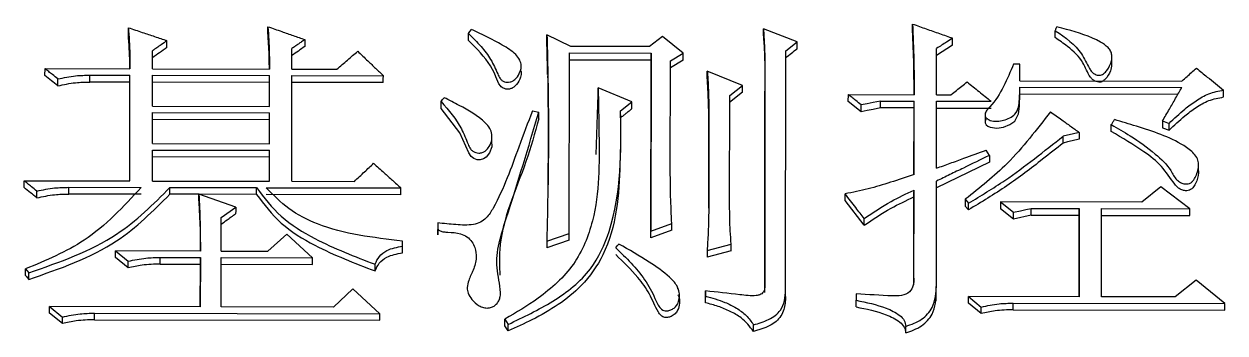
# Model space of a CAD drawing. Header units: millimetres. Extents: x 2462 to 4142, y 835 to 2023.
# Drawn here: x 2897.16 to 2905.26, y 1776.38 to 1778.47 of the extents above; entities that cross this region are included whole.
import ezdxf

# ---------------------------------------------------------------- set-up
doc = ezdxf.new("R2010")
doc.units = ezdxf.units.MM

msp = doc.modelspace()

# ---------------------------------------------------------------- linework, layer by layer
at = {"color": 7, "linetype": 'Continuous', "lineweight": 25}
for p, q in [((2898.8036, 1778.4023), (2898.8038, 1778.4492)), ((2900.1557, 1778.3567), (2900.156, 1778.4036)), ((2900.8481, 1778.3157), (2900.686, 1778.3939)), ((2901.4648, 1778.3838), (2901.3782, 1778.3148)), ((2901.6053, 1778.2711), (2901.4648, 1778.3838)), ((2902.3734, 1778.3476), (2902.1463, 1778.4345)), ((2898.9658, 1778.1633), (2898.9659, 1778.3019)), ((2901.3782, 1778.3148), (2900.8481, 1778.3157)), ((2902.2976, 1778.2871), (2902.3734, 1778.3476)), ((2903.4225, 1778.3248), (2903.3142, 1778.2558)), ((2903.3142, 1777.9906), (2903.3145, 1778.3026)), ((2898.0247, 1778.165), (2898.0248, 1778.2863)), ((2900.8361, 1777.0547), (2900.8373, 1778.2725)), ((2900.837, 1778.2258), (2901.3887, 1778.2248)), ((2900.8373, 1778.2725), (2901.389, 1778.2715)), ((2901.3876, 1777.026), (2901.3887, 1778.2248)), ((2901.389, 1778.2715), (2901.3878, 1777.0711)), ((2901.518, 1777.4722), (2901.5187, 1778.2193)), ((2901.6051, 1778.2244), (2901.5185, 1778.1726)), ((2901.5187, 1778.2193), (2901.6053, 1778.2711)), ((2902.2961, 1776.6757), (2902.2976, 1778.2871)), ((2904.4963, 1778.192), (2904.4966, 1778.2392)), ((2897.2997, 1778.1198), (2897.2999, 1778.1663)), ((2897.2999, 1778.1663), (2897.8732, 1778.1653)), ((2898.0247, 1778.165), (2898.8143, 1778.1636)), ((2898.9658, 1778.1633), (2899.2687, 1778.1627)), ((2900.5109, 1778.1489), (2900.511, 1778.1742)), ((2900.5111, 1778.1851), (2900.5111, 1778.196)), ((2902.0053, 1778.0537), (2901.7675, 1778.1495)), ((2903.8769, 1778.1976), (2903.8336, 1778.1977)), ((2903.8768, 1778.085), (2903.8769, 1778.1976)), ((2897.3862, 1778.0504), (2897.3864, 1778.0968)), ((2897.6025, 1778.076), (2897.6028, 1778.1225)), ((2897.873, 1778.0755), (2897.6025, 1778.076)), ((2897.6028, 1778.1225), (2897.8732, 1778.122)), ((2897.8723, 1777.4092), (2897.873, 1778.0755)), ((2897.8725, 1777.4092), (2897.8732, 1778.122)), ((2897.873, 1778.0755), (2897.8732, 1778.122)), ((2898.8141, 1778.0737), (2898.0244, 1778.0752)), ((2898.0245, 1777.9135), (2898.0246, 1778.1217)), ((2898.0246, 1778.1217), (2898.8143, 1778.1202)), ((2898.8139, 1777.912), (2898.8141, 1778.0737)), ((2898.8141, 1777.912), (2898.8143, 1778.1202)), ((2898.9651, 1777.4072), (2898.9657, 1778.12)), ((2899.5821, 1778.0723), (2898.9655, 1778.0735)), ((2898.9657, 1778.12), (2899.5823, 1778.1188)), ((2902.1568, 1778.0621), (2902.1555, 1776.7023)), ((2902.1568, 1778.0621), (2902.1566, 1778.0157)), ((2903.8768, 1778.085), (2904.9693, 1778.0829)), ((2901.0183, 1777.587), (2901.0316, 1777.9917)), ((2901.0316, 1777.9917), (2901.0318, 1778.0381)), ((2901.2588, 1777.9423), (2901.0318, 1778.0381)), ((2901.918, 1777.2448), (2901.9187, 1777.9845)), ((2902.0051, 1778.0073), (2901.9185, 1777.9381)), ((2901.9187, 1777.9845), (2902.0053, 1778.0537)), ((2902.1553, 1776.6576), (2902.1566, 1778.0157)), ((2902.719, 1777.9453), (2902.7192, 1777.9917)), ((2902.7192, 1777.9917), (2903.1627, 1777.9909)), ((2903.3142, 1777.9906), (2903.4115, 1777.9904)), ((2903.8765, 1777.9952), (2903.8768, 1778.0416)), ((2904.9425, 1777.9932), (2903.8765, 1777.9952)), ((2903.8768, 1778.0416), (2904.9693, 1778.0396)), ((2905.2503, 1777.9753), (2905.2505, 1778.0217)), ((2898.0245, 1777.9135), (2898.8141, 1777.912)), ((2899.9714, 1777.8985), (2899.9717, 1777.9447)), ((2901.1831, 1777.8816), (2901.2588, 1777.9423)), ((2902.8055, 1777.8758), (2902.719, 1777.9453)), ((2902.9353, 1777.9016), (2902.9355, 1777.9479)), ((2903.1625, 1777.9012), (2902.9353, 1777.9016)), ((2902.9355, 1777.9479), (2903.1627, 1777.9475)), ((2903.162, 1777.4517), (2903.1625, 1777.9012)), ((2903.1622, 1777.4518), (2903.1627, 1777.9475)), ((2903.1625, 1777.9012), (2903.1627, 1777.9475)), ((2903.3137, 1777.4951), (2903.3141, 1777.9472)), ((2903.3139, 1777.9009), (2903.6817, 1777.9002)), ((2903.3141, 1777.9472), (2903.6819, 1777.9465)), ((2898.0242, 1777.6614), (2898.0244, 1777.87)), ((2898.8138, 1777.8224), (2898.0242, 1777.8239)), ((2898.0244, 1777.87), (2898.8141, 1777.8686)), ((2898.8137, 1777.66), (2898.8138, 1777.8224)), ((2898.8139, 1777.66), (2898.8141, 1777.8686)), ((2900.5881, 1777.8827), (2900.6314, 1777.874)), ((2900.6311, 1777.8278), (2900.6314, 1777.874)), ((2901.1828, 1777.8354), (2901.1831, 1777.8816)), ((2901.778, 1777.8371), (2901.7774, 1777.2451)), ((2901.7777, 1777.791), (2901.778, 1777.8371)), ((2903.6421, 1777.8511), (2903.6419, 1777.8171)), ((2903.6421, 1777.8635), (2903.6421, 1777.8609)), ((2904.8393, 1777.8141), (2904.839, 1777.768)), ((2904.8393, 1777.8141), (2904.8825, 1777.7967)), ((2901.7772, 1777.2261), (2901.7777, 1777.791)), ((2904.839, 1777.768), (2904.8823, 1777.7506)), ((2898.0242, 1777.6614), (2898.8139, 1777.66)), ((2900.3136, 1777.6774), (2900.3138, 1777.7223)), ((2900.3139, 1777.7235), (2900.3139, 1777.7239)), ((2904.1682, 1777.6651), (2904.1685, 1777.7111)), ((2898.8136, 1777.5706), (2898.0239, 1777.5721)), ((2898.024, 1777.4089), (2898.0242, 1777.6179)), ((2898.0242, 1777.6179), (2898.8138, 1777.6165)), ((2898.8134, 1777.4075), (2898.8136, 1777.5706)), ((2898.8136, 1777.4075), (2898.8138, 1777.6165)), ((2903.6708, 1777.5815), (2903.6492, 1777.6163)), ((2903.6708, 1777.5815), (2903.6705, 1777.5357)), ((2903.6705, 1777.5357), (2903.3134, 1777.3624)), ((2905.0809, 1777.4827), (2905.0812, 1777.529)), ((2897.1584, 1777.3649), (2897.1586, 1777.4105)), ((2897.1586, 1777.4105), (2897.8725, 1777.4092)), ((2898.024, 1777.4089), (2898.8136, 1777.4075)), ((2898.9651, 1777.4072), (2899.3869, 1777.4064)), ((2903.3129, 1776.7089), (2903.3136, 1777.4079)), ((2897.2448, 1777.2951), (2897.2451, 1777.3406)), ((2897.4612, 1777.3209), (2897.4614, 1777.3664)), ((2897.4614, 1777.3664), (2897.9482, 1777.3655)), ((2898.1427, 1777.3196), (2898.1429, 1777.3651)), ((2898.1429, 1777.3651), (2898.7271, 1777.364)), ((2898.7268, 1777.3185), (2898.7271, 1777.364)), ((2898.792, 1777.3639), (2899.7006, 1777.3623)), ((2903.1615, 1776.753), (2903.1621, 1777.3472)), ((2904.828, 1777.3703), (2904.6981, 1777.2659)), ((2905.0226, 1777.2217), (2904.828, 1777.3703)), ((2897.9479, 1777.32), (2897.4612, 1777.3209)), ((2898.3376, 1777.3192), (2898.1427, 1777.3196)), ((2898.5863, 1777.2335), (2898.3376, 1777.3212)), ((2898.7268, 1777.3185), (2898.343, 1777.3192)), ((2899.7004, 1777.3168), (2898.7918, 1777.3184)), ((2902.6967, 1777.2764), (2902.697, 1777.3219)), ((2902.8262, 1777.1108), (2902.6967, 1777.2764)), ((2903.1614, 1776.7515), (2903.1619, 1777.3017)), ((2903.5082, 1777.2855), (2903.508, 1777.2401)), ((2903.5082, 1777.2855), (2903.5298, 1777.2593)), ((2903.5296, 1777.2139), (2903.5298, 1777.2593)), ((2903.7462, 1777.2676), (2903.8327, 1777.1977)), ((2904.6981, 1777.2659), (2903.7462, 1777.2676)), ((2898.4887, 1776.9366), (2898.4889, 1777.1638)), ((2898.4889, 1777.1638), (2898.5863, 1777.2335)), ((2903.5296, 1777.2139), (2903.508, 1777.2401)), ((2903.8324, 1777.1524), (2903.746, 1777.2222)), ((2903.8324, 1777.1524), (2903.8327, 1777.1977)), ((2903.9514, 1777.1783), (2903.8324, 1777.1524)), ((2903.9514, 1777.1783), (2903.9517, 1777.2236)), ((2903.9514, 1777.1783), (2904.276, 1777.1777)), ((2903.9517, 1777.2236), (2904.2762, 1777.223)), ((2904.2754, 1776.6283), (2904.276, 1777.1777)), ((2904.2762, 1777.223), (2904.2756, 1776.6283)), ((2904.276, 1777.1777), (2904.2762, 1777.223)), ((2904.4271, 1776.628), (2904.4276, 1777.2228)), ((2904.4274, 1777.1774), (2905.0223, 1777.1763)), ((2904.4276, 1777.2228), (2905.0226, 1777.2217)), ((2899.9492, 1777.1261), (2899.9489, 1777.0809)), ((2899.9491, 1777.0913), (2899.9489, 1777.0461)), ((2899.9492, 1777.1261), (2899.9491, 1777.0913)), ((2901.3878, 1777.0711), (2901.5285, 1777.1233)), ((2902.8262, 1777.1108), (2902.8265, 1777.156)), ((2898.9323, 1777.0494), (2898.8024, 1776.936)), ((2899.1052, 1776.8917), (2898.9323, 1777.0494)), ((2899.711, 1776.9693), (2899.7111, 1777.0043)), ((2899.9489, 1777.0461), (2899.9489, 1777.0809)), ((2900.8359, 1777.0096), (2900.6844, 1776.9575)), ((2900.6846, 1777.0025), (2900.8361, 1777.0547)), ((2901.5283, 1777.0781), (2901.3876, 1777.026)), ((2901.3876, 1777.026), (2901.3878, 1777.0711)), ((2897.7745, 1776.8929), (2897.7747, 1776.9379)), ((2897.7747, 1776.9379), (2897.8612, 1776.8678)), ((2898.348, 1776.9368), (2897.7747, 1776.9379)), ((2898.4887, 1776.9366), (2898.8024, 1776.936)), ((2899.7108, 1776.9243), (2899.711, 1776.9693)), ((2901.9284, 1776.9377), (2901.7661, 1776.8944)), ((2901.7663, 1776.9393), (2901.9286, 1776.9828)), ((2897.861, 1776.8229), (2897.7745, 1776.8929)), ((2897.861, 1776.8229), (2897.8612, 1776.8678)), ((2898.0773, 1776.8487), (2898.0776, 1776.8936)), ((2898.0773, 1776.8487), (2898.3478, 1776.8482)), ((2898.0776, 1776.8936), (2898.348, 1776.8931)), ((2898.3475, 1776.5602), (2898.3478, 1776.8482)), ((2898.348, 1776.8931), (2898.3477, 1776.5602)), ((2898.4883, 1776.56), (2898.4886, 1776.8929)), ((2898.4884, 1776.848), (2899.105, 1776.8468)), ((2898.4886, 1776.8929), (2899.1052, 1776.8917)), ((2897.1902, 1776.7455), (2897.1904, 1776.7902)), ((2899.3754, 1776.6811), (2899.2455, 1776.5586)), ((2899.5592, 1776.5142), (2899.3754, 1776.6811)), ((2901.5697, 1776.6809), (2901.5697, 1776.6873)), ((2903.1613, 1776.7083), (2903.1615, 1776.753)), ((2903.3127, 1776.6643), (2903.3129, 1776.7089)), ((2905.0654, 1776.7407), (2904.9246, 1776.6271)), ((2905.2599, 1776.5827), (2905.0654, 1776.7407)), ((2901.7552, 1776.668), (2901.755, 1776.6234)), ((2901.755, 1776.5883), (2901.7552, 1776.6329)), ((2901.755, 1776.5883), (2901.755, 1776.6234)), ((2901.7552, 1776.6329), (2901.7552, 1776.668)), ((2902.2959, 1776.6311), (2902.2961, 1776.6757)), ((2902.7717, 1776.5602), (2902.772, 1776.6048)), ((2902.7717, 1776.5602), (2902.7718, 1776.604)), ((2902.772, 1776.6486), (2902.7718, 1776.604)), ((2902.772, 1776.6486), (2902.772, 1776.6048)), ((2903.3107, 1776.6015), (2903.311, 1776.6463)), ((2903.529, 1776.5851), (2903.5292, 1776.6297)), ((2903.5292, 1776.6297), (2903.6157, 1776.5594)), ((2904.2756, 1776.6283), (2903.5292, 1776.6297)), ((2904.9246, 1776.6271), (2904.4271, 1776.628)), ((2897.3306, 1776.5176), (2897.3308, 1776.5621)), ((2897.4171, 1776.4474), (2897.3306, 1776.5176)), ((2897.3308, 1776.5621), (2897.4173, 1776.4918)), ((2898.3477, 1776.5602), (2897.3308, 1776.5621)), ((2897.6334, 1776.4733), (2897.6337, 1776.5177)), ((2897.6337, 1776.5177), (2899.5592, 1776.5142)), ((2899.2455, 1776.5586), (2898.4883, 1776.56)), ((2903.6155, 1776.5149), (2903.529, 1776.5851)), ((2903.6155, 1776.5149), (2903.6157, 1776.5594)), ((2903.8318, 1776.5408), (2903.8321, 1776.5853)), ((2903.8318, 1776.5408), (2905.2597, 1776.5382)), ((2903.8321, 1776.5853), (2905.2599, 1776.5827)), ((2897.4171, 1776.4474), (2897.4173, 1776.4918)), ((2897.6334, 1776.4733), (2899.5589, 1776.4698)), ((2900.4026, 1776.4332), (2900.4029, 1776.4776)), ((2900.4029, 1776.4775), (2900.4245, 1776.4424)), ((2900.4242, 1776.3981), (2900.4026, 1776.4332))]:
    msp.add_line(p, q, dxfattribs=at)
at = {"color": 7, "linetype": 'Continuous', "lineweight": 25, "flags": 128}
for points in [[(2903.1521, 1778.4203), (2903.1523, 1778.4466), (2903.1524, 1778.4672)], [(2897.8625, 1778.3954), (2897.8626, 1778.4217), (2897.8627, 1778.4423)], [(2900.1559, 1778.4036), (2900.1668, 1778.4165), (2900.1776, 1778.4295)], [(2900.6857, 1778.3471), (2900.6859, 1778.3733), (2900.686, 1778.3939)], [(2902.1461, 1778.3876), (2902.1462, 1778.4138), (2902.1463, 1778.4345)], [(2904.1148, 1778.3753), (2904.1149, 1778.39), (2904.115, 1778.4061), (2904.1151, 1778.4222)], [(2898.122, 1778.3086), (2898.1221, 1778.3348), (2898.1222, 1778.3553)], [(2899.0525, 1778.3623), (2899.0524, 1778.3361), (2899.0523, 1778.3155)], [(2902.3732, 1778.3008), (2902.3733, 1778.327), (2902.3734, 1778.3476)], [(2903.4225, 1778.3248), (2903.4226, 1778.351), (2903.4227, 1778.3716)], [(2901.3887, 1778.2248), (2901.3889, 1778.2509), (2901.389, 1778.2715)], [(2901.6051, 1778.2244), (2901.6052, 1778.2505), (2901.6053, 1778.2711)], [(2901.7672, 1778.103), (2901.7674, 1778.129), (2901.7675, 1778.1495)], [(2898.8141, 1778.0737), (2898.8142, 1778.0998), (2898.8143, 1778.1202)], [(2899.5821, 1778.0723), (2899.5822, 1778.0984), (2899.5823, 1778.1188)], [(2902.0051, 1778.0073), (2902.0052, 1778.0333), (2902.0053, 1778.0537)], [(2903.6474, 1777.8261), (2903.6411, 1777.813), (2903.6423, 1777.8003), (2903.6494, 1777.7887), (2903.6609, 1777.7789), (2903.6756, 1777.7717), (2903.7216, 1777.766), (2903.7665, 1777.773), (2903.8076, 1777.7888), (2903.8422, 1777.8133), (2903.8668, 1777.8611), (2903.8731, 1777.9132), (2903.8765, 1777.9952), (2903.8765, 1777.9952)], [(2900.3129, 1777.6777), (2900.3134, 1777.6382), (2900.2977, 1777.5979), (2900.2761, 1777.5706), (2900.2576, 1777.558), (2900.2351, 1777.5519), (2900.2144, 1777.5526), (2900.1926, 1777.5599), (2900.1754, 1777.5734), (2900.1587, 1777.5999), (2900.0985, 1777.733), (2899.9715, 1777.8984), (2899.9715, 1777.8984)], [(2899.9716, 1777.9447), (2899.9825, 1777.9577), (2899.9933, 1777.9707)], [(2901.2586, 1777.896), (2901.2587, 1777.9219), (2901.2588, 1777.9423)], [(2902.8055, 1777.8758), (2902.8056, 1777.9017), (2902.8057, 1777.9221)], [(2902.9353, 1777.9016), (2902.8865, 1777.8919), (2902.846, 1777.8839), (2902.8055, 1777.8758)], [(2902.9355, 1777.9479), (2902.8868, 1777.9382), (2902.8462, 1777.9301), (2902.8057, 1777.9221)], [(2898.8138, 1777.8224), (2898.814, 1777.8483), (2898.8141, 1777.8686)], [(2904.2767, 1777.7369), (2904.2284, 1777.7254), (2904.1984, 1777.7182), (2904.1685, 1777.7111)], [(2904.2767, 1777.7369), (2904.2765, 1777.7112), (2904.2764, 1777.6909)], [(2904.4929, 1777.7427), (2904.493, 1777.7633), (2904.4931, 1777.776), (2904.4931, 1777.7888)], [(2904.8823, 1777.7506), (2904.8824, 1777.7736), (2904.8824, 1777.7852), (2904.8825, 1777.7967)], [(2904.2764, 1777.6909), (2904.2282, 1777.6794), (2904.1982, 1777.6722), (2904.1682, 1777.6651)], [(2898.8136, 1777.5706), (2898.8137, 1777.5963), (2898.8138, 1777.6165)], [(2899.7004, 1777.3168), (2899.7005, 1777.3422), (2899.7006, 1777.3623)], [(2903.1619, 1777.3017), (2903.162, 1777.3151), (2903.162, 1777.3285), (2903.1621, 1777.3472)], [(2898.3374, 1777.2757), (2898.3375, 1777.3012), (2898.3376, 1777.3212)], [(2903.7462, 1777.2676), (2903.7461, 1777.2422), (2903.746, 1777.2222)], [(2898.5863, 1777.2335), (2898.5862, 1777.2081), (2898.5861, 1777.1881)], [(2903.8327, 1777.1977), (2903.8812, 1777.2083), (2903.9164, 1777.2159), (2903.9517, 1777.2236)], [(2905.0223, 1777.1763), (2905.0225, 1777.2017), (2905.0226, 1777.2217)], [(2901.5283, 1777.0781), (2901.5284, 1777.1034), (2901.5285, 1777.1233)], [(2900.6846, 1777.0025), (2900.6845, 1776.9773), (2900.6844, 1776.9575)], [(2900.8359, 1777.0096), (2900.836, 1777.0348), (2900.8361, 1777.0547)], [(2901.1498, 1776.958), (2901.1606, 1776.9711), (2901.1714, 1776.9841)], [(2901.7663, 1776.9393), (2901.7662, 1776.9142), (2901.7661, 1776.8944)], [(2901.9284, 1776.9377), (2901.9285, 1776.9629), (2901.9286, 1776.9828)], [(2898.3478, 1776.8482), (2898.3479, 1776.8734), (2898.348, 1776.8931)], [(2899.105, 1776.8468), (2899.1051, 1776.872), (2899.1052, 1776.8917)], [(2897.1686, 1776.7717), (2897.1687, 1776.7881), (2897.1688, 1776.8023), (2897.1688, 1776.8165)], [(2897.1686, 1776.7717), (2897.174, 1776.7651), (2897.1794, 1776.7586), (2897.1902, 1776.7455)], [(2897.1688, 1776.8165), (2897.1796, 1776.8034), (2897.1904, 1776.7902)], [(2905.2597, 1776.5382), (2905.2598, 1776.5631), (2905.2599, 1776.5827)], [(2899.5589, 1776.4698), (2899.5591, 1776.4946), (2899.5592, 1776.5142)], [(2900.4242, 1776.3981), (2900.4243, 1776.4179), (2900.4244, 1776.4301), (2900.4245, 1776.4424)], [(2902.0793, 1776.395), (2902.0793, 1776.4079), (2902.0794, 1776.4208), (2902.0795, 1776.4393)], [(2903.1069, 1776.3844), (2903.107, 1776.3974), (2903.107, 1776.4104), (2903.1071, 1776.4287)]]:
    msp.add_lwpolyline(points, dxfattribs=at)
at = {"color": 7, "linetype": 'Continuous', "lineweight": 25}
for points, knots in [([(2903.1524, 1778.4672), (2903.1559, 1778.3856), (2903.1612, 1778.2655), (2903.1626, 1778.1066), (2903.1627, 1778.0294), (2903.1627, 1777.9909)], [0, 0, 0, 0, 0.51479, 0.757386, 1, 1, 1, 1]), ([(2903.1524, 1778.4672), (2903.1833, 1778.4563), (2903.2439, 1778.4349), (2903.334, 1778.403), (2903.3931, 1778.3821), (2903.4227, 1778.3716)], [0, 0, 0, 0, 0.343534, 0.671767, 1, 1, 1, 1]), ([(2897.8723, 1778.1653), (2897.8721, 1778.1796), (2897.8715, 1778.2252), (2897.8688, 1778.302), (2897.8646, 1778.3643), (2897.8625, 1778.3954)], [0, 0, 0, 0, 0.186507, 0.593139, 1, 1, 1, 1]), ([(2897.8627, 1778.4423), (2897.8647, 1778.4129), (2897.8688, 1778.3521), (2897.8721, 1778.2597), (2897.8729, 1778.1968), (2897.8732, 1778.1653)], [0, 0, 0, 0, 0.319584, 0.659717, 1, 1, 1, 1]), ([(2897.8627, 1778.4423), (2897.8939, 1778.4319), (2897.9527, 1778.4122), (2898.0392, 1778.3832), (2898.0946, 1778.3646), (2898.1222, 1778.3553)], [0, 0, 0, 0, 0.3604045, 0.6802023, 1, 1, 1, 1]), ([(2898.8136, 1778.1636), (2898.8134, 1778.1783), (2898.8129, 1778.2256), (2898.8107, 1778.3052), (2898.8059, 1778.37), (2898.8036, 1778.4023)], [0, 0, 0, 0, 0.185295, 0.592481, 1, 1, 1, 1]), ([(2898.8038, 1778.4492), (2898.806, 1778.4194), (2898.8106, 1778.3569), (2898.8135, 1778.2617), (2898.8141, 1778.1963), (2898.8143, 1778.1636)], [0, 0, 0, 0, 0.314477, 0.657155, 1, 1, 1, 1]), ([(2898.8038, 1778.4492), (2898.8348, 1778.4384), (2898.8918, 1778.4185), (2898.9747, 1778.3895), (2899.0266, 1778.3714), (2899.0525, 1778.3623)], [0, 0, 0, 0, 0.374011, 0.687005, 1, 1, 1, 1]), ([(2900.156, 1778.4036), (2900.1852, 1778.3749), (2900.241, 1778.3202), (2900.3099, 1778.2291), (2900.3448, 1778.1536), (2900.3656, 1778.1045), (2900.3815, 1778.0859), (2900.3986, 1778.0771), (2900.4179, 1778.0739), (2900.4383, 1778.0756), (2900.4606, 1778.0846), (2900.4851, 1778.1073), (2900.5038, 1778.1398), (2900.5149, 1778.1787), (2900.5078, 1778.2171), (2900.475, 1778.2703), (2900.3944, 1778.3208), (2900.2909, 1778.3775), (2900.2155, 1778.4121), (2900.1776, 1778.4295)], [0, 0, 0, 0, 0.120486, 0.230167, 0.339822, 0.3746, 0.39298, 0.411575, 0.427591, 0.446557, 0.467304, 0.493911, 0.54294, 0.579845, 0.617018, 0.661528, 0.765545, 0.882402, 1, 1, 1, 1]), ([(2900.686, 1778.3939), (2900.6878, 1778.3187), (2900.6934, 1778.093), (2900.6995, 1777.6301), (2900.6903, 1777.2404), (2900.6846, 1777.0025)], [0, 0, 0, 0, 0.1629699, 0.4889248, 1, 1, 1, 1]), ([(2902.1461, 1778.3876), (2902.1485, 1778.3512), (2902.1532, 1778.2786), (2902.1564, 1778.1546), (2902.1565, 1778.0669), (2902.1566, 1778.0157)], [0, 0, 0, 0, 0.293714, 0.587449, 1, 1, 1, 1]), ([(2902.1463, 1778.4345), (2902.1488, 1778.3978), (2902.1536, 1778.3244), (2902.1567, 1778.2002), (2902.1568, 1778.1127), (2902.1568, 1778.0621)], [0, 0, 0, 0, 0.296264, 0.592549, 1, 1, 1, 1]), ([(2903.1624, 1777.9909), (2903.1624, 1778.0168), (2903.1623, 1778.084), (2903.1607, 1778.2273), (2903.1555, 1778.3444), (2903.1521, 1778.4203)], [0, 0, 0, 0, 0.180625, 0.46896, 1, 1, 1, 1]), ([(2904.1151, 1778.4222), (2904.1827, 1778.3755), (2904.2839, 1778.3056), (2904.3304, 1778.1917), (2904.3584, 1778.147), (2904.3764, 1778.1321), (2904.3934, 1778.1236), (2904.4123, 1778.1206), (2904.428, 1778.1234), (2904.4463, 1778.1346), (2904.473, 1778.1654), (2904.4945, 1778.2084), (2904.4986, 1778.2542), (2904.4904, 1778.2852), (2904.4648, 1778.3172), (2904.3714, 1778.3795), (2904.2483, 1778.4161), (2904.1475, 1778.4424), (2904.1259, 1778.4481)], [0, 0, 0, 0, 0.227642, 0.340918, 0.369431, 0.383636, 0.40814, 0.421602, 0.435184, 0.450933, 0.481252, 0.554321, 0.592682, 0.621742, 0.650784, 0.712011, 0.938181, 1, 1, 1, 1]), ([(2904.1151, 1778.4222), (2904.116, 1778.4244), (2904.1182, 1778.4298), (2904.1218, 1778.4384), (2904.1245, 1778.4449), (2904.1259, 1778.4481)], [0, 0, 0, 0, 0.250291, 0.625145, 1, 1, 1, 1]), ([(2898.1222, 1778.3553), (2898.1092, 1778.3461), (2898.0865, 1778.33), (2898.054, 1778.307), (2898.0345, 1778.2932), (2898.0248, 1778.2863)], [0, 0, 0, 0, 0.400148, 0.700074, 1, 1, 1, 1]), ([(2898.122, 1778.3086), (2898.1057, 1778.2971), (2898.0733, 1778.2741), (2898.0409, 1778.2512), (2898.0248, 1778.2397)], [0, 0, 0, 0, 0.500981, 1, 1, 1, 1]), ([(2899.0525, 1778.3623), (2899.0453, 1778.3573), (2899.0309, 1778.3472), (2899.0092, 1778.3321), (2898.9876, 1778.317), (2898.9731, 1778.3069), (2898.9659, 1778.3019)], [0, 0, 0, 0, 0.25, 0.5, 0.75, 1, 1, 1, 1]), ([(2899.0523, 1778.3155), (2899.0378, 1778.3054), (2899.009, 1778.2854), (2898.9802, 1778.2653), (2898.9659, 1778.2553)], [0, 0, 0, 0, 0.501104, 1, 1, 1, 1]), ([(2900.5104, 1778.149), (2900.5107, 1778.1481), (2900.5151, 1778.1353), (2900.5073, 1778.1022), (2900.4895, 1778.0668), (2900.4647, 1778.0415), (2900.4438, 1778.0306), (2900.4211, 1778.0271), (2900.4, 1778.03), (2900.383, 1778.0385), (2900.3591, 1778.064), (2900.3294, 1778.1601), (2900.2524, 1778.2628), (2900.1774, 1778.3357), (2900.1558, 1778.3567)], [0, 0, 0, 0, 0.004934, 0.070078, 0.167112, 0.208023, 0.242926, 0.27788, 0.312683, 0.339657, 0.36657, 0.483284, 0.85074, 1, 1, 1, 1]), ([(2900.6904, 1778.1274), (2900.69, 1778.1457), (2900.6893, 1778.1823), (2900.6877, 1778.2556), (2900.6865, 1778.3105), (2900.6857, 1778.3471)], [0, 0, 0, 0, 0.249999, 0.499999, 1, 1, 1, 1]), ([(2902.2974, 1778.2404), (2902.31, 1778.2505), (2902.3353, 1778.2706), (2902.3605, 1778.2907), (2902.3732, 1778.3008)], [0, 0, 0, 0, 0.5, 1, 1, 1, 1]), ([(2903.4227, 1778.3716), (2903.4092, 1778.363), (2903.3844, 1778.3472), (2903.3483, 1778.3242), (2903.3258, 1778.3098), (2903.3145, 1778.3026)], [0, 0, 0, 0, 0.37438, 0.68719, 1, 1, 1, 1]), ([(2904.4951, 1778.1925), (2904.4933, 1778.1786), (2904.4886, 1778.1431), (2904.4637, 1778.1053), (2904.4378, 1778.0823), (2904.4225, 1778.0754), (2904.4068, 1778.0743), (2904.388, 1778.0791), (2904.368, 1778.0907), (2904.3329, 1778.1315), (2904.3048, 1778.2217), (2904.2134, 1778.3079), (2904.1426, 1778.3563), (2904.1148, 1778.3753)], [0, 0, 0, 0, 0.075154, 0.191441, 0.226394, 0.248887, 0.271547, 0.299758, 0.340806, 0.382933, 0.572526, 0.832032, 1, 1, 1, 1]), ([(2899.2687, 1778.1627), (2899.2806, 1778.173), (2899.3045, 1778.1936), (2899.3514, 1778.2339), (2899.3864, 1778.264), (2899.4094, 1778.2837)], [0, 0, 0, 0, 0.254609, 0.509219, 1, 1, 1, 1]), ([(2899.4094, 1778.2837), (2899.4321, 1778.2621), (2899.4723, 1778.2238), (2899.5299, 1778.1689), (2899.5649, 1778.1355), (2899.5823, 1778.1188)], [0, 0, 0, 0, 0.393554, 0.696777, 1, 1, 1, 1]), ([(2897.3864, 1778.0968), (2897.3741, 1778.1068), (2897.3535, 1778.1233), (2897.3246, 1778.1465), (2897.3082, 1778.1597), (2897.2999, 1778.1663)], [0, 0, 0, 0, 0.4283604, 0.7141802, 1, 1, 1, 1]), ([(2901.7675, 1778.1495), (2901.7699, 1778.1164), (2901.775, 1778.0479), (2901.7776, 1777.9437), (2901.7779, 1777.8726), (2901.778, 1777.8371)], [0, 0, 0, 0, 0.318731, 0.6592723, 1, 1, 1, 1]), ([(2903.8336, 1778.1977), (2903.7911, 1778.0952), (2903.7447, 1777.9831), (2903.6535, 1777.8866), (2903.64, 1777.8647), (2903.6415, 1777.846), (2903.6492, 1777.8341), (2903.661, 1777.8244), (2903.6843, 1777.8129), (2903.7219, 1777.8103), (2903.767, 1777.8176), (2903.8084, 1777.8335), (2903.8494, 1777.86), (2903.8702, 1777.9071), (2903.8741, 1777.9693), (2903.8758, 1778.0142), (2903.8768, 1778.0416)], [0, 0, 0, 0, 0.410683, 0.44895, 0.485442, 0.501739, 0.51856, 0.536626, 0.555643, 0.608214, 0.659889, 0.710594, 0.760792, 0.827972, 0.894991, 1, 1, 1, 1]), ([(2904.9693, 1778.0829), (2904.9811, 1778.0934), (2905.0032, 1778.113), (2905.0357, 1778.1419), (2905.0564, 1778.1603), (2905.0667, 1778.1694)], [0, 0, 0, 0, 0.362123, 0.681062, 1, 1, 1, 1]), ([(2905.0667, 1778.1694), (2905.0914, 1778.1496), (2905.1344, 1778.1151), (2905.1957, 1778.0658), (2905.2322, 1778.0364), (2905.2505, 1778.0217)], [0, 0, 0, 0, 0.403141, 0.70157, 1, 1, 1, 1]), ([(2897.3862, 1778.0504), (2897.3718, 1778.062), (2897.3429, 1778.0851), (2897.3141, 1778.1082), (2897.2997, 1778.1198)], [0, 0, 0, 0, 0.499999, 1, 1, 1, 1]), ([(2897.3862, 1778.0504), (2897.4259, 1778.0589), (2897.4971, 1778.0742), (2897.5703, 1778.0754), (2897.6025, 1778.076)], [0, 0, 0, 0, 0.558823, 1, 1, 1, 1]), ([(2897.3864, 1778.0968), (2897.4262, 1778.1054), (2897.4973, 1778.1207), (2897.5705, 1778.1219), (2897.6028, 1778.1225)], [0, 0, 0, 0, 0.558835, 1, 1, 1, 1]), ([(2900.6906, 1778.118), (2900.6925, 1777.9664), (2900.6953, 1777.7407), (2900.6928, 1777.4798), (2900.691, 1777.3715), (2900.6912, 1777.3511), (2900.6912, 1777.3492), (2900.6913, 1777.3491), (2900.6913, 1777.3491)], [0, 0, 0, 0, 0.593211, 0.883787, 0.986393, 0.993028, 0.998125, 1, 1, 1, 1]), ([(2901.7777, 1777.791), (2901.7777, 1777.8239), (2901.7775, 1777.8924), (2901.7738, 1777.9964), (2901.7694, 1778.0675), (2901.7672, 1778.103)], [0, 0, 0, 0, 0.315997, 0.657909, 1, 1, 1, 1]), ([(2903.4115, 1777.9904), (2903.4239, 1778.0003), (2903.4481, 1778.0197), (2903.4842, 1778.0485), (2903.5079, 1778.0675), (2903.5198, 1778.0769)], [0, 0, 0, 0, 0.342692, 0.671346, 1, 1, 1, 1]), ([(2903.5198, 1778.0769), (2903.5468, 1778.0552), (2903.6009, 1778.0117), (2903.6549, 1777.9683), (2903.6819, 1777.9465)], [0, 0, 0, 0, 0.5, 1, 1, 1, 1]), ([(2901.0318, 1778.0381), (2901.0335, 1777.9337), (2901.0384, 1777.635), (2901.0426, 1777.2265), (2900.8855, 1776.8367), (2900.6523, 1776.6248), (2900.4787, 1776.5223), (2900.4029, 1776.4776)], [0, 0, 0, 0, 0.178225, 0.509524, 0.685628, 0.86265, 1, 1, 1, 1]), ([(2902.8057, 1777.9221), (2902.7934, 1777.932), (2902.7728, 1777.9486), (2902.7439, 1777.9718), (2902.7275, 1777.985), (2902.7192, 1777.9917)], [0, 0, 0, 0, 0.4283606, 0.7141803, 1, 1, 1, 1]), ([(2904.8393, 1777.8141), (2904.8544, 1777.8404), (2904.8837, 1777.8912), (2904.927, 1777.9664), (2904.9552, 1778.0152), (2904.9693, 1778.0396)], [0, 0, 0, 0, 0.349952, 0.674976, 1, 1, 1, 1]), ([(2904.8823, 1777.7506), (2904.9168, 1777.7838), (2904.9738, 1777.8388), (2905.0644, 1777.9052), (2905.1493, 1777.9564), (2905.2164, 1777.969), (2905.2503, 1777.9753)], [0, 0, 0, 0, 0.334339, 0.553042, 0.774659, 1, 1, 1, 1]), ([(2904.8825, 1777.7967), (2904.917, 1777.8299), (2904.974, 1777.885), (2905.0646, 1777.9515), (2905.1496, 1778.0028), (2905.2167, 1778.0154), (2905.2505, 1778.0217)], [0, 0, 0, 0, 0.334415, 0.553138, 0.774737, 1, 1, 1, 1]), ([(2899.9717, 1777.9447), (2900.0228, 1777.8856), (2900.0995, 1777.7971), (2900.1433, 1777.681), (2900.166, 1777.6295), (2900.1841, 1777.6096), (2900.2044, 1777.5998), (2900.2271, 1777.5963), (2900.2496, 1777.5992), (2900.2724, 1777.6112), (2900.2957, 1777.6364), (2900.3151, 1777.6751), (2900.3168, 1777.7219), (2900.3023, 1777.7659), (2900.2349, 1777.8408), (2900.124, 1777.9039), (2900.0268, 1777.9536), (2899.9933, 1777.9707)], [0, 0, 0, 0, 0.226354, 0.339207, 0.374159, 0.395068, 0.416135, 0.435555, 0.456987, 0.476773, 0.506217, 0.555773, 0.604136, 0.646938, 0.693733, 0.894301, 1, 1, 1, 1]), ([(2901.1828, 1777.8354), (2901.1891, 1777.8405), (2901.2018, 1777.8506), (2901.2207, 1777.8657), (2901.2397, 1777.8809), (2901.2523, 1777.891), (2901.2586, 1777.896)], [0, 0, 0, 0, 0.25, 0.5, 0.75, 1, 1, 1, 1]), ([(2899.9491, 1777.0913), (2899.9498, 1777.0887), (2899.951, 1777.0837), (2899.9569, 1777.0768), (2899.9698, 1777.0695), (2899.9912, 1777.0657), (2900.0369, 1777.0629), (2900.0923, 1777.0605), (2900.1481, 1777.0344), (2900.1819, 1777.0008), (2900.2052, 1776.9525), (2900.213, 1776.8859), (2900.1923, 1776.8107), (2900.1589, 1776.7477), (2900.1453, 1776.6941), (2900.1525, 1776.6485), (2900.1806, 1776.6054), (2900.2173, 1776.5722), (2900.2575, 1776.5542), (2900.2892, 1776.551), (2900.3179, 1776.5585), (2900.3411, 1776.5734), (2900.3592, 1776.595), (2900.3715, 1776.6239), (2900.3743, 1776.7021), (2900.3211, 1776.8795), (2900.4584, 1777.2928), (2900.5608, 1777.6369), (2900.6314, 1777.874)], [0, 0, 0, 0, 0.003563, 0.007141, 0.011667, 0.022281, 0.03379, 0.068952, 0.089643, 0.110397, 0.130498, 0.162022, 0.201668, 0.236438, 0.259111, 0.277, 0.29888, 0.327265, 0.340596, 0.354041, 0.36589, 0.376926, 0.38899, 0.402934, 0.419058, 0.496673, 0.653151, 1, 1, 1, 1]), ([(2900.5881, 1777.8827), (2900.5572, 1777.8013), (2900.4738, 1777.5814), (2900.3875, 1777.3342), (2900.288, 1777.1664), (2900.2393, 1777.1284), (2900.1681, 1777.108), (2900.0694, 1777.1141), (2899.9898, 1777.122), (2899.9492, 1777.1261)], [0, 0, 0, 0, 0.239125, 0.645779, 0.717633, 0.759609, 0.801685, 0.898672, 1, 1, 1, 1]), ([(2900.6311, 1777.8278), (2900.6043, 1777.7318), (2900.5224, 1777.4384), (2900.3545, 1777.096), (2900.3657, 1776.8315), (2900.3681, 1776.7734)], [0, 0, 0, 0, 0.274954, 0.84062, 1, 1, 1, 1]), ([(2901.1828, 1777.8354), (2901.1822, 1777.733), (2901.1803, 1777.4243), (2901.1513, 1777.0175), (2900.9017, 1776.6573), (2900.6569, 1776.5034), (2900.4781, 1776.4225), (2900.4242, 1776.3981)], [0, 0, 0, 0, 0.180756, 0.544805, 0.687033, 0.905677, 1, 1, 1, 1]), ([(2900.4245, 1776.4424), (2900.527, 1776.4909), (2900.7329, 1776.5883), (2900.9928, 1776.7932), (2901.191, 1777.2398), (2901.1865, 1777.6072), (2901.1831, 1777.8816)], [0, 0, 0, 0, 0.180959, 0.363242, 0.524232, 1, 1, 1, 1]), ([(2904.0821, 1777.8763), (2903.9904, 1777.7558), (2903.8251, 1777.5388), (2903.6058, 1777.3635), (2903.5082, 1777.2855)], [0, 0, 0, 0, 0.555283, 1, 1, 1, 1]), ([(2904.0821, 1777.8763), (2904.1081, 1777.8577), (2904.1535, 1777.8252), (2904.2183, 1777.7788), (2904.2572, 1777.7509), (2904.2767, 1777.7369)], [0, 0, 0, 0, 0.400141, 0.70007, 1, 1, 1, 1]), ([(2904.4931, 1777.7888), (2904.5361, 1777.7642), (2904.6404, 1777.7047), (2904.7789, 1777.6049), (2904.8867, 1777.5039), (2904.9216, 1777.4252), (2904.9599, 1777.3971), (2904.987, 1777.3886), (2905.0112, 1777.389), (2905.0303, 1777.3961), (2905.0491, 1777.4135), (2905.0709, 1777.4547), (2905.0858, 1777.5063), (2905.0765, 1777.5602), (2905.0425, 1777.6055), (2904.9154, 1777.6983), (2904.7233, 1777.7591), (2904.5637, 1777.8083), (2904.5148, 1777.8235)], [0, 0, 0, 0, 0.0982305, 0.2380808, 0.342824, 0.3950127, 0.4156162, 0.4363067, 0.4488043, 0.4613909, 0.4749584, 0.5000075, 0.5591638, 0.5871907, 0.6151163, 0.6746096, 0.9000732, 1, 1, 1, 1]), ([(2904.4931, 1777.7888), (2904.4967, 1777.7945), (2904.5039, 1777.8061), (2904.5111, 1777.8177), (2904.5148, 1777.8234)], [0, 0, 0, 0, 0.499456, 1, 1, 1, 1]), ([(2905.0794, 1777.4829), (2905.08, 1777.4771), (2905.0832, 1777.4462), (2905.0685, 1777.4042), (2905.0474, 1777.366), (2905.0288, 1777.35), (2905.0115, 1777.3438), (2904.9907, 1777.343), (2904.9682, 1777.3484), (2904.942, 1777.3625), (2904.8964, 1777.4171), (2904.8392, 1777.5123), (2904.6872, 1777.6286), (2904.5676, 1777.6988), (2904.4929, 1777.7427)], [0, 0, 0, 0, 0.02232, 0.1187247, 0.1624937, 0.1838858, 0.2054796, 0.2245934, 0.2537432, 0.2835186, 0.3271043, 0.5106076, 0.6943614, 1, 1, 1, 1]), ([(2904.1682, 1777.6651), (2904.1221, 1777.6285), (2903.9978, 1777.5299), (2903.791, 1777.372), (2903.6169, 1777.2667), (2903.5296, 1777.2139)], [0, 0, 0, 0, 0.227248, 0.612658, 1, 1, 1, 1]), ([(2903.5298, 1777.2593), (2903.6129, 1777.3093), (2903.7672, 1777.4023), (2903.9756, 1777.5587), (2904.1042, 1777.6602), (2904.1685, 1777.7111)], [0, 0, 0, 0, 0.3679592, 0.6837741, 1, 1, 1, 1]), ([(2903.6708, 1777.5815), (2903.6123, 1777.5531), (2903.5235, 1777.51), (2903.4045, 1777.4521), (2903.3439, 1777.4227), (2903.3136, 1777.4079)], [0, 0, 0, 0, 0.4912162, 0.745608, 1, 1, 1, 1]), ([(2903.3137, 1777.4951), (2903.3446, 1777.5062), (2903.4063, 1777.5285), (2903.5181, 1777.569), (2903.5991, 1777.5982), (2903.6492, 1777.6163)], [0, 0, 0, 0, 0.276037, 0.552075, 1, 1, 1, 1]), ([(2899.3869, 1777.4064), (2899.3984, 1777.4172), (2899.4214, 1777.4387), (2899.4647, 1777.4793), (2899.4965, 1777.5091), (2899.5169, 1777.5281)], [0, 0, 0, 0, 0.264853, 0.529705, 1, 1, 1, 1]), ([(2899.5169, 1777.5281), (2899.5403, 1777.507), (2899.5826, 1777.4688), (2899.6439, 1777.4135), (2899.6817, 1777.3793), (2899.7006, 1777.3623)], [0, 0, 0, 0, 0.382288, 0.691144, 1, 1, 1, 1]), ([(2897.2451, 1777.3406), (2897.2327, 1777.3506), (2897.2121, 1777.3672), (2897.1833, 1777.3905), (2897.1668, 1777.4038), (2897.1586, 1777.4105)], [0, 0, 0, 0, 0.4283604, 0.7141802, 1, 1, 1, 1]), ([(2901.5285, 1777.1233), (2901.5269, 1777.1534), (2901.5237, 1777.2136), (2901.5192, 1777.3299), (2901.5185, 1777.4161), (2901.518, 1777.4722)], [0, 0, 0, 0, 0.2587287, 0.5174633, 1, 1, 1, 1]), ([(2903.1622, 1777.4518), (2903.1094, 1777.4344), (2903.0067, 1777.4006), (2902.8528, 1777.3531), (2902.749, 1777.3323), (2902.697, 1777.3219)], [0, 0, 0, 0, 0.346532, 0.672536, 1, 1, 1, 1]), ([(2897.2448, 1777.2951), (2897.2304, 1777.3068), (2897.2016, 1777.33), (2897.1728, 1777.3533), (2897.1584, 1777.3649)], [0, 0, 0, 0, 0.499999, 1, 1, 1, 1]), ([(2897.9482, 1777.3655), (2897.8295, 1777.2363), (2897.6141, 1777.0018), (2897.3068, 1776.8739), (2897.1688, 1776.8165)], [0, 0, 0, 0, 0.551009, 1, 1, 1, 1]), ([(2897.1904, 1776.7902), (2897.3995, 1776.8627), (2897.7681, 1776.9903), (2898.0297, 1777.2519), (2898.1429, 1777.3651)], [0, 0, 0, 0, 0.567388, 1, 1, 1, 1]), ([(2897.2451, 1777.3406), (2897.2848, 1777.3492), (2897.356, 1777.3646), (2897.4292, 1777.3658), (2897.4614, 1777.3664)], [0, 0, 0, 0, 0.558835, 1, 1, 1, 1]), ([(2898.7271, 1777.364), (2898.7786, 1777.2962), (2898.8831, 1777.1585), (2899.165, 1776.9867), (2899.3892, 1776.9003), (2899.527, 1776.8472)], [0, 0, 0, 0, 0.271719, 0.55196, 1, 1, 1, 1]), ([(2899.7111, 1777.0043), (2899.5147, 1777.0269), (2899.2428, 1777.0582), (2898.9388, 1777.2142), (2898.8405, 1777.3144), (2898.792, 1777.3639)], [0, 0, 0, 0, 0.568218, 0.786771, 1, 1, 1, 1]), ([(2902.8265, 1777.156), (2902.8855, 1777.196), (2902.9917, 1777.2678), (2903.1098, 1777.3228), (2903.1621, 1777.3472)], [0, 0, 0, 0, 0.556535, 1, 1, 1, 1]), ([(2897.1902, 1776.7455), (2897.3993, 1776.8178), (2897.7678, 1776.9452), (2898.0295, 1777.2066), (2898.1427, 1777.3196)], [0, 0, 0, 0, 0.567483, 1, 1, 1, 1]), ([(2897.2448, 1777.2951), (2897.2846, 1777.3037), (2897.3558, 1777.3191), (2897.4289, 1777.3203), (2897.4612, 1777.3209)], [0, 0, 0, 0, 0.558823, 1, 1, 1, 1]), ([(2898.3374, 1777.2757), (2898.3406, 1777.213), (2898.3456, 1777.1178), (2898.3471, 1777.0048), (2898.3474, 1776.9545), (2898.3475, 1776.9368)], [0, 0, 0, 0, 0.55556, 0.843987, 1, 1, 1, 1]), ([(2898.3376, 1777.3212), (2898.3409, 1777.2579), (2898.3459, 1777.1623), (2898.3475, 1777.0341), (2898.3479, 1776.9693), (2898.348, 1776.9368)], [0, 0, 0, 0, 0.494848, 0.747411, 1, 1, 1, 1]), ([(2898.7268, 1777.3185), (2898.7783, 1777.2508), (2898.883, 1777.1132), (2899.1648, 1776.9417), (2899.3889, 1776.8554), (2899.5268, 1776.8024)], [0, 0, 0, 0, 0.271622, 0.551863, 1, 1, 1, 1]), ([(2901.7774, 1777.2451), (2901.7772, 1777.2138), (2901.7768, 1777.1514), (2901.7733, 1777.0494), (2901.7688, 1776.9788), (2901.7663, 1776.9393)], [0, 0, 0, 0, 0.306538, 0.613101, 1, 1, 1, 1]), ([(2901.9286, 1776.9828), (2901.9265, 1777.0125), (2901.9223, 1777.071), (2901.9191, 1777.1584), (2901.9184, 1777.216), (2901.918, 1777.2448)], [0, 0, 0, 0, 0.340831, 0.670338, 1, 1, 1, 1]), ([(2902.8265, 1777.156), (2902.8074, 1777.1804), (2902.7763, 1777.2203), (2902.7332, 1777.2755), (2902.709, 1777.3064), (2902.697, 1777.3219)], [0, 0, 0, 0, 0.440732, 0.720366, 1, 1, 1, 1]), ([(2902.8262, 1777.1108), (2902.8853, 1777.1507), (2902.9915, 1777.2224), (2903.1095, 1777.2773), (2903.1619, 1777.3017)], [0, 0, 0, 0, 0.5565026, 1, 1, 1, 1]), ([(2898.4886, 1777.1186), (2898.5016, 1777.1278), (2898.5244, 1777.1441), (2898.5569, 1777.1673), (2898.5763, 1777.1812), (2898.5861, 1777.1881)], [0, 0, 0, 0, 0.400352, 0.700176, 1, 1, 1, 1]), ([(2899.5268, 1776.8024), (2899.5347, 1776.8207), (2899.5508, 1776.8581), (2899.615, 1776.9076), (2899.6741, 1776.9179), (2899.7108, 1776.9243)], [0, 0, 0, 0, 0.268565, 0.546656, 1, 1, 1, 1]), ([(2899.527, 1776.8472), (2899.5349, 1776.8656), (2899.551, 1776.903), (2899.6152, 1776.9526), (2899.6744, 1776.9629), (2899.711, 1776.9693)], [0, 0, 0, 0, 0.268716, 0.54683, 1, 1, 1, 1]), ([(2901.1498, 1776.958), (2901.1852, 1776.9246), (2901.292, 1776.8237), (2901.3924, 1776.6845), (2901.436, 1776.5631), (2901.4661, 1776.5382), (2901.4838, 1776.5326), (2901.5052, 1776.5334), (2901.528, 1776.541), (2901.5505, 1776.5562), (2901.5698, 1776.5816), (2901.5805, 1776.6168), (2901.5806, 1776.6603), (2901.561, 1776.7122), (2901.4924, 1776.7843), (2901.3591, 1776.8761), (2901.2402, 1776.9445), (2901.1714, 1776.9841)], [0, 0, 0, 0, 0.115426, 0.348555, 0.412099, 0.425321, 0.438687, 0.453029, 0.472544, 0.492548, 0.515348, 0.548273, 0.582424, 0.623383, 0.682551, 0.816351, 1, 1, 1, 1]), ([(2898.0773, 1776.8487), (2898.0362, 1776.8477), (2897.963, 1776.846), (2897.8921, 1776.8299), (2897.861, 1776.8229)], [0, 0, 0, 0, 0.561086, 1, 1, 1, 1]), ([(2897.8612, 1776.8678), (2897.901, 1776.8764), (2897.9721, 1776.8918), (2898.0453, 1776.8931), (2898.0776, 1776.8936)], [0, 0, 0, 0, 0.558835, 1, 1, 1, 1]), ([(2899.5268, 1776.8024), (2899.5268, 1776.8065), (2899.5269, 1776.8149), (2899.5269, 1776.8298), (2899.527, 1776.8406), (2899.527, 1776.8472)], [0, 0, 0, 0, 0.2784297, 0.5568596, 1, 1, 1, 1]), ([(2901.5691, 1776.6422), (2901.5695, 1776.6415), (2901.5804, 1776.6246), (2901.5818, 1776.5867), (2901.573, 1776.543), (2901.5515, 1776.5124), (2901.527, 1776.4959), (2901.5026, 1776.4886), (2901.4827, 1776.4885), (2901.4671, 1776.4934), (2901.4509, 1776.5054), (2901.4164, 1776.5554), (2901.3837, 1776.6491), (2901.2867, 1776.781), (2901.2014, 1776.8631), (2901.1496, 1776.913)], [0, 0, 0, 0, 0.00361, 0.080312, 0.146069, 0.185985, 0.226093, 0.257013, 0.279288, 0.298198, 0.317057, 0.355594, 0.5373, 0.719082, 1, 1, 1, 1]), ([(2902.1553, 1776.7023), (2902.1553, 1776.6951), (2902.1552, 1776.6806), (2902.148, 1776.662), (2902.1364, 1776.6484), (2902.1196, 1776.6397), (2902.0692, 1776.6319), (2901.946, 1776.6481), (2901.8323, 1776.66), (2901.7552, 1776.668)], [0, 0, 0, 0, 0.052887, 0.108181, 0.143241, 0.178364, 0.234317, 0.480646, 1, 1, 1, 1]), ([(2903.1615, 1776.753), (2903.1607, 1776.7372), (2903.1589, 1776.7054), (2903.1362, 1776.6565), (2903.0781, 1776.6321), (2902.955, 1776.6358), (2902.853, 1776.6429), (2902.772, 1776.6486)], [0, 0, 0, 0, 0.111586, 0.225233, 0.353074, 0.48645, 1, 1, 1, 1]), ([(2903.1071, 1776.4287), (2903.1443, 1776.442), (2903.217, 1776.4682), (2903.3062, 1776.5685), (2903.3104, 1776.6561), (2903.313, 1776.7089)], [0, 0, 0, 0, 0.293069, 0.573859, 1, 1, 1, 1]), ([(2901.7552, 1776.6329), (2901.7996, 1776.6205), (2901.8724, 1776.6001), (2901.9643, 1776.5539), (2902.0337, 1776.5049), (2902.0644, 1776.461), (2902.0795, 1776.4393)], [0, 0, 0, 0, 0.347625, 0.569681, 0.787632, 1, 1, 1, 1]), ([(2902.2959, 1776.6311), (2902.2945, 1776.6009), (2902.2917, 1776.5399), (2902.2262, 1776.4365), (2902.1358, 1776.411), (2902.0793, 1776.395)], [0, 0, 0, 0, 0.270029, 0.543705, 1, 1, 1, 1]), ([(2902.0795, 1776.4393), (2902.1142, 1776.4495), (2902.1822, 1776.4693), (2902.2865, 1776.5433), (2902.2925, 1776.6261), (2902.2961, 1776.6757)], [0, 0, 0, 0, 0.2941305, 0.5765812, 1, 1, 1, 1]), ([(2902.772, 1776.6048), (2902.8408, 1776.5906), (2902.9448, 1776.5692), (2903.0531, 1776.5167), (2903.1003, 1776.4708), (2903.1049, 1776.4426), (2903.1071, 1776.4287)], [0, 0, 0, 0, 0.5121247, 0.7727852, 0.8884477, 1, 1, 1, 1]), ([(2903.1069, 1776.3844), (2903.1441, 1776.3977), (2903.2168, 1776.4238), (2903.306, 1776.524), (2903.3102, 1776.6115), (2903.3127, 1776.6643)], [0, 0, 0, 0, 0.293237, 0.574039, 1, 1, 1, 1]), ([(2897.4173, 1776.4918), (2897.4571, 1776.5004), (2897.5282, 1776.5159), (2897.6014, 1776.5172), (2897.6337, 1776.5177)], [0, 0, 0, 0, 0.558835, 1, 1, 1, 1]), ([(2902.0793, 1776.395), (2902.0538, 1776.4277), (2902.0112, 1776.4822), (2901.9224, 1776.5316), (2901.8413, 1776.5651), (2901.7838, 1776.5806), (2901.755, 1776.5883)], [0, 0, 0, 0, 0.329538, 0.550163, 0.774094, 1, 1, 1, 1]), ([(2902.7717, 1776.5602), (2902.8406, 1776.5461), (2902.9445, 1776.5247), (2903.0528, 1776.4723), (2903.1, 1776.4265), (2903.1046, 1776.3983), (2903.1069, 1776.3844)], [0, 0, 0, 0, 0.512262, 0.772929, 0.888543, 1, 1, 1, 1]), ([(2903.8318, 1776.5408), (2903.7907, 1776.5398), (2903.7175, 1776.5381), (2903.6466, 1776.522), (2903.6155, 1776.5149)], [0, 0, 0, 0, 0.561086, 1, 1, 1, 1]), ([(2903.6157, 1776.5594), (2903.6555, 1776.568), (2903.7266, 1776.5835), (2903.7998, 1776.5847), (2903.8321, 1776.5853)], [0, 0, 0, 0, 0.5588348, 1, 1, 1, 1]), ([(2897.6334, 1776.4733), (2897.5924, 1776.4723), (2897.5191, 1776.4706), (2897.4482, 1776.4545), (2897.4171, 1776.4474)], [0, 0, 0, 0, 0.561086, 1, 1, 1, 1])]:
    msp.add_open_spline(points, degree=3, knots=knots, dxfattribs=at)

doc.saveas('drawing.dxf')
